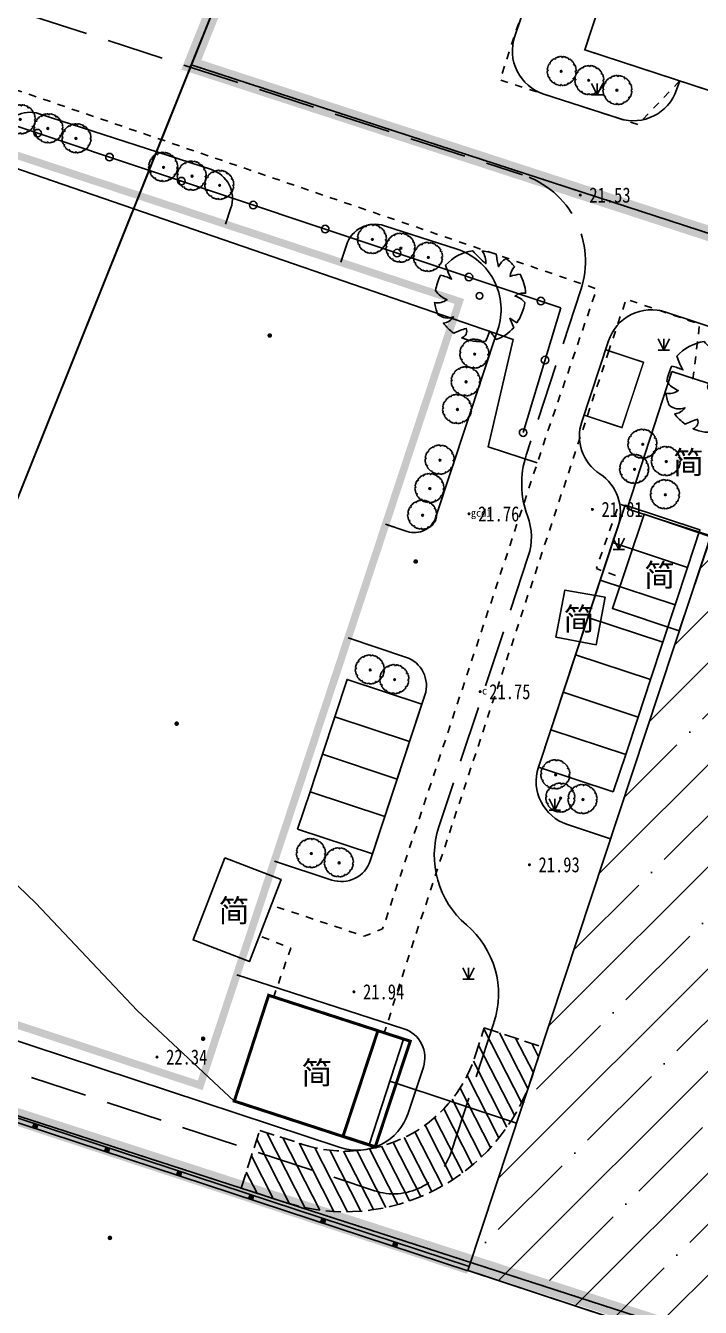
# Model space of a CAD drawing. Extents: x 423070 to 423610, y 3455986 to 3456411.
# Drawn here: x 423381.7 to 423426.2, y 3456156.4 to 3456241 of the extents above; entities that cross this region are included whole.
import ezdxf
from ezdxf.enums import TextEntityAlignment as Align

# ---------------------------------------------------------------- set-up
doc = ezdxf.new("R2010")
doc.units = 0
doc.header["$LTSCALE"] = 0.5
doc.header["$PDSIZE"] = 0.2
for name, pattern in [('ACAD_ISO10W100', [18, 12, -3, 0, -3]), ('DASH', [0.35, 0.25, -0.1]), ('X6', [2, 1, -1])]:
    doc.linetypes.add(name, pattern=pattern)
doc.layers.get('0').update_dxf_attribs({"linetype": 'CONTINUOUS'})
for name, color, linetype in [('0 - 新建建筑', 7, 'CONTINUOUS'), ('0 - 绿化2', 74, 'CONTINUOUS'), ('0 - 规划--用地红线', 6, 'CONTINUOUS'), ('0 - 转弯半径', 2, 'CONTINUOUS'), ('AXIS_外部', 171, 'CONTINUOUS'), ('DLSS', 4, 'CONTINUOUS'), ('GCD', 1, 'CONTINUOUS'), ('GIS_LX', 7, 'CONTINUOUS'), ('JMD', 6, 'CONTINUOUS'), ('LV', 3, 'CONTINUOUS'), ('PKNG-TSRP', 83, 'CONTINUOUS'), ('TREE', 3, 'CONTINUOUS'), ('ZBTZ', 3, 'CONTINUOUS'), ('ZDH', 1, 'CONTINUOUS'), ('围墙线', 32, 'CONTINUOUS')]:
    doc.layers.add(name, color=color, linetype=linetype)
doc.layers.add('ASSIST', color=7, linetype='CONTINUOUS', plot=False)
doc.styles.get("Standard").update_dxf_attribs({"font": 'rs.shx', "bigfont": 'hztxt.shx'})
doc.styles.add('宋体', font='')
doc.styles.add('正等线体', font='simhei.ttf')
doc.styles.get('宋体').set_extended_font_data('SimSun')
doc.linetypes.add('1161', pattern='A,0,[149,AAA.SHX,S=0.15,R=0,X=0,Y=0],-1.6', length=1.6)
doc.linetypes.add('FENCELINE2', pattern='A,0.25,-0.1,[132,ltypeshp.shx,S=0.1,R=0,X=-0.1,Y=0],-0.1,1', length=1.45)

# ---------------------------------------------------------------- blocks, each defined once
blk = doc.blocks.new('GC200')
at = {"linetype": 'Continuous', "const_width": 0.2, "flags": 128}
blk.add_lwpolyline([(-0.1, 0, 1), (0.1, 0, 1)], format="xyb", close=True, dxfattribs=at)
blk = doc.blocks.new('gc124')
at = {"color": 250}
for p, q in [((-0.75, 1.5), (0, 0)), ((-0.75, 0), (0.75, 0)), ((0, 0), (0, 1.5)), ((0, 0), (0.75, 1.5))]:
    blk.add_line(p, q, dxfattribs=at)
blk = doc.blocks.new('gc164')
at = {"color": 250, "const_width": 0.3}
blk.add_lwpolyline([(-0.15, 0, 1), (0.15, 0, 1)], format="xyb", close=True, dxfattribs=at)
blk = doc.blocks.new('DX QQ')
at = {"color": 250}
for p, q in [((423382.2774157359, 3456168.545874939), (423382.1992783831, 3456168.308399563)), ((423382.1992783831, 3456168.308399563), (423382.4367537589, 3456168.23026221)), ((423382.5148911117, 3456168.467737586), (423382.2774157359, 3456168.545874939)), ((423382.4367537589, 3456168.23026221), (423382.5148911117, 3456168.467737586)), ((423387.026923251, 3456166.983127882), (423386.9487858982, 3456166.745652506)), ((423386.9487858982, 3456166.745652506), (423387.186261274, 3456166.667515153)), ((423387.2643986268, 3456166.904990529), (423387.026923251, 3456166.983127882)), ((423387.186261274, 3456166.667515153), (423387.2643986268, 3456166.904990529)), ((423391.7764307661, 3456165.420380825), (423391.6982934133, 3456165.182905449)), ((423391.6982934133, 3456165.182905449), (423391.935768789, 3456165.104768096)), ((423392.0139061419, 3456165.342243472), (423391.7764307661, 3456165.420380825)), ((423391.935768789, 3456165.104768096), (423392.0139061419, 3456165.342243472)), ((423396.5259382812, 3456163.857633768), (423396.4478009284, 3456163.620158392)), ((423396.763413657, 3456163.779496415), (423396.5259382812, 3456163.857633768)), ((423396.6852763041, 3456163.542021039), (423396.763413657, 3456163.779496415)), ((423396.4478009284, 3456163.620158392), (423396.6852763041, 3456163.542021039)), ((423401.2754457963, 3456162.294886711), (423401.1973084435, 3456162.057411335)), ((423401.5129211721, 3456162.216749358), (423401.2754457963, 3456162.294886711)), ((423401.4347838192, 3456161.979273982), (423401.5129211721, 3456162.216749358)), ((423401.1973084435, 3456162.057411335), (423401.4347838192, 3456161.979273982)), ((423406.0249533114, 3456160.732139654), (423405.9468159585, 3456160.494664278)), ((423405.9468159585, 3456160.494664278), (423406.1842913343, 3456160.416526925)), ((423406.2624286871, 3456160.654002301), (423406.0249533114, 3456160.732139654)), ((423406.1842913343, 3456160.416526925), (423406.2624286871, 3456160.654002301))]:
    blk.add_line(p, q, dxfattribs=at)
at = {"color": 250, "linetype": 'Continuous', "flags": 128}
blk.add_lwpolyline([(423396.546314216, 3456248.126778239), (423268.5258705572, 3456291.167449122), (423238.8494922072, 3456216.692342758), (423366.7200000008, 3456173.743884472), (423512.75, 3456126.452884479), (423525.7299999967, 3456165.742884479), (423517.7700000033, 3456186.892884479), (423510.4299999989, 3456189.392884478), (423509.6099999993, 3456190.144884479), (423509.539999999, 3456191.252884477), (423514.2400000023, 3456198.78388448), (423392.6499999989, 3456238.40988448)], close=True, dxfattribs=at)
at = {"color": 250, "linetype": 'Continuous'}
for centre, major_axis, ratio, start_param, end_param in [((423382.511207252, 3456233.901184162), (-0.1767766953947821, 0.1767766953947821), 0.9999999986180679, 0.463235836844591, 6.746421144024177), ((423387.2539722699, 3456232.318092255), (-0.1767766953947821, 0.1767766953947821), 0.9999999986180679, 0.463235836844591, 6.746421144024177), ((423391.9967372877, 3456230.735000349), (-0.1767766953947821, 0.1767766953947821), 0.9999999986180679, 0.463235836844591, 6.746421144024177), ((423396.7395023056, 3456229.151908441), (-0.1767766953947821, 0.1767766953947821), 0.9999999986180679, 0.463235836844591, 6.746421144024177), ((423401.4822673234, 3456227.568816535), (-0.1767766953947821, 0.1767766953947821), 0.9999999986180679, 0.463235836844591, 6.746421144024177), ((423406.2250323413, 3456225.985724628), (-0.1767766953947821, 0.1767766953947821), 0.9999999986180679, 0.463235836844591, 6.746421144024177), ((423410.9677973591, 3456224.402632721), (-0.1767766953947821, 0.1767766953947821), 0.9999999986180679, 0.463235836844591, 6.746421144024177), ((423415.7105623769, 3456222.819540814), (-0.1767766953947821, 0.1767766953947821), 0.9999999986180679, 0.463235836844591, 6.746421144024177), ((423415.9857696121, 3456218.923504303), (-0.1767766953753493, 0.1767766953753493), 0.9999999998555187, -1.078586140384463, 5.204599166795123), ((423414.5407414802, 3456214.13686731), (-0.1767766953753493, 0.1767766953753493), 0.9999999998555187, -1.078586140384463, 5.204599166795123)]:
    blk.add_ellipse(centre, major_axis=major_axis, ratio=ratio, start_param=start_param, end_param=end_param, dxfattribs=at)
for points in [[(423382.3570847474, 3456168.388068574), (423382.2774157359, 3456168.545874939), (423382.1992783831, 3456168.308399563)], [(423382.3570847474, 3456168.388068574), (423382.1992783831, 3456168.308399563), (423382.4367537589, 3456168.23026221)], [(423382.3570847474, 3456168.388068574), (423382.5148911117, 3456168.467737586), (423382.2774157359, 3456168.545874939)], [(423382.3570847474, 3456168.388068574), (423382.4367537589, 3456168.23026221), (423382.5148911117, 3456168.467737586)], [(423387.1065922625, 3456166.825321517), (423387.026923251, 3456166.983127882), (423386.9487858982, 3456166.745652506)], [(423387.1065922625, 3456166.825321517), (423386.9487858982, 3456166.745652506), (423387.186261274, 3456166.667515153)], [(423387.1065922625, 3456166.825321517), (423387.2643986268, 3456166.904990529), (423387.026923251, 3456166.983127882)], [(423387.1065922625, 3456166.825321517), (423387.186261274, 3456166.667515153), (423387.2643986268, 3456166.904990529)], [(423391.8560997776, 3456165.26257446), (423391.7764307661, 3456165.420380825), (423391.6982934133, 3456165.182905449)], [(423391.8560997776, 3456165.26257446), (423391.6982934133, 3456165.182905449), (423391.935768789, 3456165.104768096)], [(423391.8560997776, 3456165.26257446), (423392.0139061419, 3456165.342243472), (423391.7764307661, 3456165.420380825)], [(423391.8560997776, 3456165.26257446), (423391.935768789, 3456165.104768096), (423392.0139061419, 3456165.342243472)], [(423396.6056072927, 3456163.699827403), (423396.5259382812, 3456163.857633768), (423396.4478009284, 3456163.620158392)], [(423396.6056072927, 3456163.699827403), (423396.763413657, 3456163.779496415), (423396.5259382812, 3456163.857633768)], [(423396.6056072927, 3456163.699827403), (423396.6852763041, 3456163.542021039), (423396.763413657, 3456163.779496415)], [(423396.6056072927, 3456163.699827403), (423396.4478009284, 3456163.620158392), (423396.6852763041, 3456163.542021039)], [(423401.3551148078, 3456162.137080347), (423401.2754457963, 3456162.294886711), (423401.1973084435, 3456162.057411335)], [(423401.3551148078, 3456162.137080347), (423401.1973084435, 3456162.057411335), (423401.4347838192, 3456161.979273982)], [(423401.3551148078, 3456162.137080347), (423401.5129211721, 3456162.216749358), (423401.2754457963, 3456162.294886711)], [(423401.3551148078, 3456162.137080347), (423401.4347838192, 3456161.979273982), (423401.5129211721, 3456162.216749358)], [(423406.1046223228, 3456160.57433329), (423406.0249533114, 3456160.732139654), (423405.9468159585, 3456160.494664278)], [(423406.1046223228, 3456160.57433329), (423405.9468159585, 3456160.494664278), (423406.1842913343, 3456160.416526925)], [(423406.1046223228, 3456160.57433329), (423406.2624286871, 3456160.654002301), (423406.0249533114, 3456160.732139654)], [(423406.1046223228, 3456160.57433329), (423406.1842913343, 3456160.416526925), (423406.2624286871, 3456160.654002301)]]:
    blk.add_solid(points, dxfattribs=at)
at = {"layer": 'ASSIST', "color": 250, "linetype": 'Continuous'}
for p, q in [((423417.029073181, 3456222.379433878), (423312.750018448, 3456257.186835674)), ((423414.5407414802, 3456214.13686731), (423417.029073181, 3456222.379433878))]:
    blk.add_line(p, q, dxfattribs=at)
at = {"layer": 'DLSS', "color": 250, "linetype": 'X6', "flags": 128}
for points in [[(423424.8659361367, 3456237.349912116), (423422.1210344218, 3456234.471682436), (423413.0086460795, 3456237.417771733), (423413.8410770309, 3456239.95139208), (423429.2102312779, 3456285.012137973)], [(423287.8116447955, 3456212.485615743), (423299.9675773379, 3456249.80601701), (423303.897044678, 3456261.86510086), (423379.475127716, 3456237.30839539), (423419.3937869261, 3456223.62472343), (423416.1105612509, 3456214.052599682), (423405.2742209284, 3456181.388890766), (423404.0578875773, 3456180.910489602), (423397.9229145201, 3456182.962674298)], [(423425.7472268935, 3456217.661960185), (423426.1831568115, 3456221.294891743), (423421.3380675413, 3456222.949656035), (423420.1970718902, 3456219.542813027)], [(423420.1970718902, 3456219.542813027), (423407.0332316012, 3456179.713513661), (423405.3780797829, 3456174.522013304)], [(423421.4562687506, 3456209.249053684), (423420.8683275483, 3456209.442964672), (423419.3713771481, 3456205.162462502), (423421.108901288, 3456204.53918711)], [(423398.0722305201, 3456176.852069187), (423399.208487904, 3456180.126575683), (423397.133582791, 3456180.932861071)]]:
    blk.add_lwpolyline(points, dxfattribs=at)
at = {"layer": 'GIS_LX', "color": 250}
for points in [[(423396.5463142159, 3456248.126778239), (423366.7199999988, 3456173.743884479), (423238.8494922072, 3456216.692342758), (423268.5258705571, 3456291.167449122)], [(423392.6499999985, 3456238.40988448), (423514.2400000021, 3456198.78388448), (423509.5399999991, 3456191.252884478), (423509.6099999994, 3456190.144884479), (423510.4299999997, 3456189.392884479), (423517.7700000033, 3456186.892884479), (423525.7299999967, 3456165.742884479), (423512.75, 3456126.452884479), (423366.7199999988, 3456173.743884479)]]:
    blk.add_lwpolyline(points, close=True, dxfattribs=at)
blk.add_lwpolyline([(423366.7199999988, 3456173.743884479), (423238.8494922072, 3456216.692342758), (423268.5258705571, 3456291.167449122), (423396.5463142159, 3456248.126778239), (423392.6499999987, 3456238.40988448)], dxfattribs=at)
at = {"layer": 'JMD', "color": 250, "linetype": 'Continuous'}
for p, q in [((423410.8928618668, 3456158.835667285), (423238.5591348369, 3456215.539235787)), ((423410.9807005868, 3456159.101532808), (423238.6466486721, 3456215.805208208))]:
    blk.add_line(p, q, dxfattribs=at)
at = {"layer": 'JMD', "color": 250, "linetype": 'Continuous', "flags": 128}
blk.add_lwpolyline([(423445.6416517468, 3456321.655354836), (423418.6013352512, 3456239.39997426), (423487.5288324599, 3456216.843764329), (423507.0000000001, 3456276.774559582)], dxfattribs=at)
for points in [[(423424.3561082847, 3456218.171786258), (423421.4127998791, 3456209.11530107), (423426.9155709782, 3456207.326930406), (423429.8588793838, 3456216.383415594)], [(423429.8894476711, 3456216.333513616), (423498.40313684, 3456193.697427951), (423479.4133150651, 3456136.220054622), (423410.8996258963, 3456158.856140286)], [(423422.5298318395, 3456208.752271761), (423420.4335242103, 3456202.536681923), (423424.8386986686, 3456201.050965995), (423426.9350062978, 3456207.266555833)], [(423419.953962791, 3456203.271538505), (423419.3606301566, 3456200.144511628), (423416.6999152364, 3456200.636238725), (423417.300452688, 3456203.753291712)], [(423394.8595512442, 3456186.080275616), (423392.7682247935, 3456180.663653811), (423396.4817111629, 3456179.229898133), (423398.5730376136, 3456184.646519938)], [(423395.4874215341, 3456170.026878363), (423404.3868067611, 3456167.141870742), (423406.6498224087, 3456174.122596848), (423397.7504371817, 3456177.00760447)]]:
    blk.add_lwpolyline(points, close=True, dxfattribs=at)
at = {"layer": 'ZBTZ', "color": 250, "linetype": '1161', "flags": 128}
for points in [[(423344.5912866854, 3456244.175847362), (423413.8935864517, 3456220.274833144), (423412.2272218073, 3456213.209403072), (423415.4754003593, 3456212.138050132)], [(423395.4874215341, 3456170.026878363), (423389.078995007, 3456176.001456805), (423382.3988333952, 3456183.091241577), (423377.0446437871, 3456188.215941463), (423372.6935209624, 3456184.439519684), (423372.1600769143, 3456178.873200963), (423375.9618227077, 3456176.056860803), (423377.8954689735, 3456171.930594528), (423378.7389654154, 3456169.710143614)], [(423405.7449128441, 3456171.331221619), (423414.1060715878, 3456168.561238009)]]:
    blk.add_lwpolyline(points, dxfattribs=at)
at = {"layer": 'ZDH', "color": 250, "linetype": 'Continuous'}
for p in [(423410.971, 3456208.779, 21.756), (423411.703, 3456197.045, 21.747)]:
    blk.add_point(p, dxfattribs=at)
at = {"layer": 'GCD', "color": 250, "linetype": 'Continuous'}
ref = blk.add_blockref('GC200', (423418.3098, 3456229.8174, 21.5271), dxfattribs=dict(at, xscale=0.5, yscale=0.5, zscale=0.5))
ref.add_attrib('height', '21.53', dxfattribs={"linetype": 'Continuous', "height": 1, "style": '正等线体', "width": 0.8}).set_placement((423418.9098, 3456229.8174, 21.5271), align=Align.MIDDLE_LEFT)
ref = blk.add_blockref('GC200', (423419.1081, 3456209.075, 21.8106), dxfattribs=dict(at, xscale=0.5, yscale=0.5, zscale=0.5))
ref.add_attrib('height', '21.81', dxfattribs={"linetype": 'Continuous', "height": 1, "style": '正等线体', "width": 0.8}).set_placement((423419.7081, 3456209.075, 21.8106), align=Align.MIDDLE_LEFT)
ref = blk.add_blockref('GC200', (423410.971, 3456208.779, 21.756), dxfattribs=dict(at, xscale=0.5, yscale=0.5, zscale=0.5))
ref.add_attrib('height', '21.76', dxfattribs={"linetype": 'Continuous', "height": 1, "style": '正等线体', "width": 0.8}).set_placement((423411.571, 3456208.779, 21.756), align=Align.MIDDLE_LEFT)
ref = blk.add_blockref('GC200', (423411.703, 3456197.045, 21.747), dxfattribs=dict(at, xscale=0.5, yscale=0.5, zscale=0.5))
ref.add_attrib('height', '21.75', dxfattribs={"linetype": 'Continuous', "height": 1, "style": '正等线体', "width": 0.8}).set_placement((423412.303, 3456197.045, 21.747), align=Align.MIDDLE_LEFT)
ref = blk.add_blockref('GC200', (423414.9553, 3456185.6242, 21.9282), dxfattribs=dict(at, xscale=0.5, yscale=0.5, zscale=0.5))
ref.add_attrib('height', '21.93', dxfattribs={"linetype": 'Continuous', "height": 1, "style": '正等线体', "width": 0.8}).set_placement((423415.5553, 3456185.6242, 21.9282), align=Align.MIDDLE_LEFT)
ref = blk.add_blockref('GC200', (423403.3798, 3456177.2389, 21.9392), dxfattribs=dict(at, xscale=0.5, yscale=0.5, zscale=0.5))
ref.add_attrib('height', '21.94', dxfattribs={"linetype": 'Continuous', "height": 1, "style": '正等线体', "width": 0.8}).set_placement((423403.9798, 3456177.2389, 21.9392), align=Align.MIDDLE_LEFT)
ref = blk.add_blockref('GC200', (423390.3873, 3456172.9322, 22.3435), dxfattribs=dict(at, xscale=0.5, yscale=0.5, zscale=0.5))
ref.add_attrib('height', '22.34', dxfattribs={"linetype": 'Continuous', "height": 1, "style": '正等线体', "width": 0.8}).set_placement((423390.9873, 3456172.9322, 22.3435), align=Align.MIDDLE_LEFT)
at = {"layer": 'ZBTZ', "color": 250, "linetype": 'Continuous', "xscale": 0.5, "yscale": 0.5}
for name, p in [('gc124', (423419.4190070524, 3456236.427121599)), ('gc164', (423397.8240339779, 3456220.545538898)), ('gc124', (423423.8138542576, 3456219.57507061)), ('gc124', (423420.8450984248, 3456206.416521231)), ('gc164', (423407.4524095325, 3456205.633180614)), ('gc164', (423391.6859435417, 3456194.929955794)), ('gc124', (423416.6305406961, 3456189.213721904)), ('gc124', (423410.9405751264, 3456178.076309836)), ('gc164', (423393.4290002403, 3456174.142989664)), ('gc164', (423387.2812489758, 3456160.997925161))]:
    blk.add_blockref(name, p, dxfattribs=at)
at = {"layer": 'JMD', "color": 250, "linetype": 'Continuous', "style": '宋体'}
for p in [(423425.4479507249, 3456212.203616949), (423423.5422532432, 3456204.765229178), (423418.2274278186, 3456201.874539135), (423395.4695260737, 3456182.623537852), (423400.9337135, 3456171.923304487)]:
    blk.add_text('简', height=1.5, dxfattribs=at).set_placement(p, align=Align.MIDDLE)
at = {"layer": 'ZDH', "color": 250, "linetype": 'Continuous', "style": '宋体'}
for s, p in [('gcd1', (423411.096, 3456208.5915, 21.756)), ('c', (423411.828, 3456196.8575, 21.747))]:
    blk.add_text(s, height=0.5, dxfattribs=at).set_placement(p)
blk = doc.blocks.new('$plan$00003853')
at = {"layer": '0 - 绿化2'}
blk.add_lwpolyline([(226.702024838014, 1019.929047979131, -0.06477872806184322), (481.9213577058108, 928.49398906852, -0.140501785630193), (395.9463747896079, 691.4225548707691, 0.02269336073302618), (674.7338567727711, 782.2200865018167, -0.0794516830644617), (887.2319761298713, 533.3749336047986, 0.1678905001480243), (592.4606173204083, 467.5217577061412, 0.02731515902255442), (999.247784630541, 344.8278427665791, -0.1722772323829249), (997.7712356857082, -362.2282587137961, -0.06672290151719466), (653.8713170764386, -388.5695290773583, -0.06230469728606661), (849.4390668381529, -571.8180826352327, -0.09134196108093114), (592.4606173186912, -836.3711252322755, -0.143438838506674), (285.407118541887, -704.66477341891, 0.2132934488043415), (365.6011847962509, -985.6264894858832, -0.06819103157474234), (88.8928793608502, -1047.101288133352, -0.2787536097679434), (-132.1856398320233, -757.3473136537141, 0.2212102108208227), (-146.452026830113, -1029.117566577021, -0.081068476775556), (-463.8034184522694, -928.5655715028843, 0.03482182118262872), (-500.6498383060389, -625.6409623232976, 0.4317680255896217), (-644.1186627832649, -818.2870462613791, -0.134445018065226), (-967.3711564288533, -375.3988938903203, -0.05482891815683604), (-807.7033370712015, -177.8393661719965, 0.03532300108860412), (-1050.864620765031, -141.1465369584257, -0.1158471980240617), (-1000.585277166188, 341.9991218972136), (-767.2246181044611, 368.3403922587604), (-931.4193693945126, 456.6892589966083, -0.1207895354478838), (-611.189097863331, 836.2995427680144, -0.1929538012879852), (-377.8284389221226, 704.5931905146863, 0.2486703648576644), (-432.1389315212728, 953.0957470639842, -0.109754010164047), (15.2000396316289, 1047.029705671819, -0.04556295219914658), (76.61074023108813, 823.1289081706054, 0.1661264407836189)], format="xyb", close=True, dxfattribs=at)
blk.add_circle((13.29732688126387, -7.221936744826962), 75.6187625139059, dxfattribs=at)
blk = doc.blocks.new('BRANCHD', base_point=(0.5, 0.5))
for p, q in [((0.9505596254410227, 0.743297436128509), (0.9314632446002771, 0.7538736432298557)), ((0.9620405252218217, 0.6940026134366691), (0.9505596254410227, 0.743297436128509)), ((0.9742183128197739, 0.6874965599933831), (0.9620405252218217, 0.6940026134366691)), ((0.9697365129869726, 0.5872572432749065), (0.9936420849502089, 0.5940171824764761)), ((0.9697365129869726, 0.5708106159599874), (0.9697365129869726, 0.5872572432749065)), ((1.008048233500921, 0.5502635966295678), (0.9697365129869726, 0.5708106159599874)), ((0.9865236434099081, 0.6682046705638996), (0.9742183128197739, 0.6874965599933831)), ((0.9820690817241038, 0.647302361335638), (0.9865236434099081, 0.6682046705638996)), ((0.9972671223133035, 0.6196268809602271), (0.9820690817241038, 0.647302361335638)), ((0.9936420849502089, 0.5940171824764761), (0.9972671223133035, 0.6196268809602271)), ((0.9984505427080577, 0.5038736432298557), (1.008135802567131, 0.5200449615237905)), ((1.008135802567131, 0.5200449615237905), (1.008048233500921, 0.5502635966295678))]:
    blk.add_line(p, q)
blk = doc.blocks.new('M_F16')
at = {"xscale": 1016, "yscale": 1016, "zscale": 1016}
for rotation in [90, 59.99999999999999, 30, 150, 180, 120, 330.0000000000001, 210, 240, 270, 300.0000000000001]:
    blk.add_blockref('BRANCHD', (3.124359207393354, 9.368290181118937), dxfattribs=dict(at, rotation=rotation))
blk.add_blockref('BRANCHD', (3.124359207393354, 9.368290181118937), dxfattribs=at)
at = {"width": 0.8, "flags": 9}
for tag in ['YSIZE', 'XSIZE']:
    blk.add_attdef(tag, (0, 0), '', height=0.2, dxfattribs=at)
blk = doc.blocks.new('SHU1')
at = {"layer": 'LV'}
for radius in [137.0803697446858, 92.08036974468578]:
    blk.add_circle((214.3473108799662, 644.2428697632859), radius, dxfattribs=at)
at = {"layer": 'LV', "xscale": 4.5, "yscale": 4.5, "zscale": 4.5}
blk.add_blockref('M_F16', (267.2648280521389, 678.3204370527528), dxfattribs=at)
blk = doc.blocks.new('2')
at = {"layer": '0 - 转弯半径', "linetype": 'DASH', "ltscale": 5}
h = blk.add_hatch(dxfattribs=at)
h.set_pattern_fill('ANSI31', color=10, scale=0.5, angle=-7.63333123551244e-14, style=0)
h.set_pattern_definition([(315.5944152753889, (-15.52353204181054, 329.2513890968985), (-0.5554130514071853, -0.5670585550245747), [])])
edge = h.paths.add_edge_path()
edge.add_line((-60.15543511789292, 432.4139152166899), (-57.15559656219557, 432.4450381693896))
edge.add_line((-57.15559656219557, 432.4450381717179), (-57.11409929208457, 428.4452534301672))
edge.add_line((-57.11409929161891, 428.4452534290613), (-60.11393784824759, 428.4141304763616))
edge.add_arc((-60.0205689901486, 419.4146148084474), 9.000000000147832, -269.4055847242549, -179.405584727227)
edge.add_line((-69.02008465770268, 419.3212459498245), (-68.9993350775876, 417.321262467296))
edge.add_line((-68.99933507712558, 417.321262467718), (-72.99912076350302, 417.2798563093602))
edge.add_line((-72.99912076396868, 417.2798563094111), (-73.019869399257, 419.2797486806521))
edge.add_arc((-60.0205689901486, 419.4146148089203), 12.9999999999629, -269.40558472768726, -179.40558472768726, ccw=False)
at = {"layer": '0 - 转弯半径', "color": 10, "linetype": 'DASH', "ltscale": 8}
blk.add_lwpolyline([(-60.15543511789292, 432.4139152166899), (-57.15559656219557, 432.4450381717179), (-57.11409929161891, 428.4452534290613), (-60.11393784778193, 428.4141304754303, 0.4142135623601105), (-69.02008465770268, 419.3212459498245), (-68.99933507712558, 417.321262467718), (-72.99912076396868, 417.2798563094111), (-73.019869399257, 419.2797486804775, -0.4142135623739207)], format="xyb", close=True, dxfattribs=at)

msp = doc.modelspace()

# ---------------------------------------------------------------- hatches: boundary and pattern name
at = {"linetype": 'Continuous'}
h = msp.add_hatch(dxfattribs=at)
h.set_pattern_fill('ANSI35', color=1, scale=1.5, style=0)
h.set_pattern_definition([(45, (3.492459654808044e-10, 534.8544261157513), (-3.367596045400932, 3.367596045400933), []), (45, (3.367597500327975, 534.8544261157513), (-3.367596045400932, 3.367596045400933), [5.953125, -1.190625, 0, -1.190625])])
h.paths.add_polyline_path([(423429.8894476715, 3456216.333513616), (423498.4031368403, 3456193.697427951), (423479.4133150655, 3456136.220054622), (423410.8996258967, 3456158.856140286)])
h.paths.add_polyline_path([(423498.4031368403, 3456193.697427951), (423517.2021364665, 3456187.486468199), (423501.9916692149, 3456141.448242294), (423493.6274028689, 3456144.211693683), (423489.8480483462, 3456132.772546258), (423479.4133150656, 3456136.220054622)])

# ---------------------------------------------------------------- linework, layer by layer
at = {"color": 1, "linetype": 'Continuous', "flags": 128}
msp.add_lwpolyline([(423396.5463142163, 3456248.12677824), (423268.5258705575, 3456291.167449122), (423238.8494922075, 3456216.692342758), (423366.7200000011, 3456173.743884472), (423512.7500000003, 3456126.45288448), (423525.729999997, 3456165.742884479), (423517.7700000036, 3456186.892884479), (423510.4299999992, 3456189.392884478), (423509.6099999996, 3456190.144884479), (423509.5399999993, 3456191.252884478), (423514.2400000026, 3456198.78388448), (423392.6499999992, 3456238.409884481)], close=True, dxfattribs=at)
at = {"linetype": 'Continuous', "ltscale": 2, "const_width": 0.5}
msp.add_lwpolyline([(423364.2966740276, 3456238.004564483), (423410.3293559363, 3456222.7959289), (423393.2384634738, 3456171.066132894), (423347.2057815651, 3456186.274768477)], close=True, dxfattribs=at)
at = {"layer": '0 - 新建建筑', "const_width": 0.1}
msp.add_lwpolyline([(423445.6416517471, 3456321.655354836), (423418.6013352515, 3456239.39997426), (423487.528521125, 3456216.843866212), (423507.0000000004, 3456276.774559582)], dxfattribs=at)
at = {"layer": '0 - 新建建筑'}
for points, const_width in [([(423419.9764691417, 3456219.608640586), (423422.4831993447, 3456218.780447558), (423421.058958306, 3456214.469631224), (423418.5522281029, 3456215.297824251)], 0.1), ([(423429.8894476715, 3456216.333513616), (423498.4031368403, 3456193.697427951), (423479.4133150655, 3456136.220054622), (423410.8996258967, 3456158.856140286)], 0.1), ([(423404.9605173788, 3456174.66918975), (423407.0929619498, 3456173.978939627), (423404.7892070695, 3456167.010312508), (423402.6584203164, 3456167.70132592)], 0.2)]:
    msp.add_lwpolyline(points, close=True, dxfattribs=dict(at, const_width=const_width))
at = {"layer": '0 - 新建建筑', "linetype": 'DASH', "ltscale": 10, "const_width": 0.2}
msp.add_lwpolyline([(423397.750437182, 3456177.00760447), (423395.4874215344, 3456170.026878363), (423404.7852129297, 3456166.998230636), (423407.0929619498, 3456173.978939627)], close=True, dxfattribs=at)
at = {"layer": '0 - 规划--用地红线', "color": 1, "linetype": 'ACAD_ISO10W100', "ltscale": 2, "const_width": 1}
msp.add_lwpolyline([(423396.5463142163, 3456248.126778239), (423268.5258705575, 3456291.167449122), (423238.8494922075, 3456216.692342758), (423366.7200000011, 3456173.743884472), (423512.7500000003, 3456126.452884479), (423525.7299999971, 3456165.742884479), (423517.7700000036, 3456186.892884479), (423510.4299999992, 3456189.392884478), (423509.6099999997, 3456190.144884479), (423509.5399999993, 3456191.252884477), (423514.2400000027, 3456198.78388448), (423392.6499999993, 3456238.40988448)], close=True, dxfattribs=at)
at = {"layer": '0 - 规划--用地红线', "color": 1, "linetype": 'ACAD_ISO10W100', "ltscale": 0.0005}
msp.add_lwpolyline([(423396.5463142163, 3456248.126778239), (423268.5258705575, 3456291.167449122), (423238.8494922075, 3456216.692342758), (423366.7200000011, 3456173.743884472), (423512.7500000003, 3456126.452884479), (423525.7299999971, 3456165.742884479), (423517.7700000036, 3456186.892884479), (423510.4299999992, 3456189.392884478), (423509.6099999997, 3456190.144884479), (423509.5399999993, 3456191.252884477), (423514.2400000027, 3456198.78388448), (423392.6499999993, 3456238.40988448)], close=True, dxfattribs=at)
at = {"layer": 'AXIS_外部'}
for p, q in [((423429.2102312782, 3456285.012137973), (423413.9904077302, 3456240.301830483)), ((423424.8704509381, 3456237.36317496), (423424.6631257935, 3456236.754129071)), ((423415.9074877605, 3456236.480558993), (423420.9002790006, 3456234.866359918)), ((423382.6135380963, 3456235.178514298), (423393.9813413082, 3456231.493401951)), ((423394.9091671123, 3456227.890570853), (423395.2636338598, 3456228.963451779)), ((423405.3967085497, 3456227.792870724), (423410.1868639112, 3456226.240041181)), ((423402.5053192424, 3456225.380895014), (423402.8809250365, 3456226.517758472)), ((423437.6882374908, 3456217.559521978), (423423.9577283991, 3456222.095914395)), ((423412.8746832444, 3456220.937000955), (423408.7891173604, 3456208.571029418)), ((423420.1680429108, 3456220.188485786), (423418.4079217409, 3456214.8610455)), ((423405.4699960925, 3456208.087879333), (423405.9447556001, 3456207.931024593)), ((423405.4699960915, 3456208.087879334), (423406.8942746161, 3456207.617315114)), ((423420.8062627125, 3456207.966992949), (423415.5527744983, 3456192.066016786)), ((423402.9916912013, 3456200.586679105), (423406.7897672665, 3456199.331841186)), ((423408.0613863393, 3456196.805384194), (423404.4537273209, 3456185.885915507)), ((423417.4602031074, 3456188.276331298), (423420.3087601564, 3456187.335202858)), ((423398.1291942634, 3456185.869134353), (423401.9272703287, 3456184.614296434)), ((423349.5506519387, 3456184.446887167), (423402.4674201077, 3456166.963833606)), ((423395.6511339953, 3456178.368674536), (423406.6752906726, 3456174.794857331)), ((423406.9518812689, 3456169.220957461), (423407.9575668102, 3456172.26491248))]:
    msp.add_line(p, q, dxfattribs=at)
at = {"layer": 'AXIS_外部', "linetype": 'DASH', "ltscale": 30}
for p, q in [((423307.252714738, 3456265.915695836), (423414.5063865616, 3456231.147163792)), ((423418.3532642165, 3456223.557313277), (423414.7463950306, 3456212.640235214)), ((423414.8834026555, 3456205.978311398), (423408.9825264179, 3456188.117855913)), ((423347.2141721423, 3456183.112501949), (423404.7360341474, 3456164.10798166)), ((423409.7889481321, 3456166.651219806), (423412.6141213852, 3456175.202302576))]:
    msp.add_line(p, q, dxfattribs=at)
at = {"layer": 'AXIS_外部'}
for centre, radius, start, end in [((423416.8303711418, 3456239.335079314), 3.000000000125716, 161.2009263742225, 252.0836716707247), ((423421.8231623819, 3456237.720880239), 3.000000000125716, 252.0836716707247, 341.2009263742225), ((423381.9967926154, 3456233.275983086), 1.999999999921123, 72.03880839637583, 161.7170761628842), ((423393.3645958274, 3456229.590870739), 1.999999999921123, 341.7170761628842, 72.03880839637583), ((423404.7799630688, 3456225.890339512), 1.999999999921123, 72.03880839637583, 161.7170761628842), ((423408.8941008633, 3456222.252136731), 4.192209227009911, 341.7170761628842, 72.03880839637583), ((423423.0165999595, 3456219.247357346), 3, 71.71707615654786, 161.7170761628842), ((423421.2564787898, 3456213.919917061), 3, 161.7170761628842, 236.6470140045016), ((423417.9577056637, 3456208.908121388), 3, 341.7170761628842, 56.64701400450161), ((423407.3648388361, 3456209.041593638), 1.5, 251.7170761502159, 341.7170761628842), ((423406.1623483068, 3456197.432803153), 1.999999999976393, 341.7170761628842, 71.71707615654786), ((423418.4013315471, 3456191.124888347), 3, 161.7170761628842, 251.717076153385), ((423402.5546892885, 3456186.513334466), 1.999999999976393, 251.717076153385, 341.7170761628842), ((423406.0585287778, 3456172.89233144), 1.999999999976393, 341.7170761628842, 72.03831407150324), ((423403.5810887612, 3456170.334626114), 3.55, 251.7170761565479, 341.7170761628842)]:
    msp.add_arc(centre, radius, start, end, dxfattribs=at)
at = {"layer": 'AXIS_外部', "linetype": 'DASH', "ltscale": 30}
for centre, radius, start, end in [((423412.656150119, 3456225.439570156), 6, 341.7170761628842, 72.03880839954654), ((423405.9908720669, 3456167.906057725), 4, 251.7170761565479, 341.7170761628842)]:
    msp.add_arc(centre, radius, start, end, dxfattribs=at)
at = {"layer": 'AXIS_外部', "linetype": 'Continuous', "ltscale": 30}
for centre, radius, start, end in [((423420.4435091281, 3456210.757978334), 6, 161.7170761628842, 200.6392558638153), ((423411.0853265904, 3456207.233149318), 4, 341.7170761628842, 20.63925586381531)]:
    msp.add_arc(centre, radius, start, end, dxfattribs=at)
at = {"layer": 'AXIS_外部', "linetype": 'Continuous'}
for centre, start, end in [((423414.6796405153, 3456186.235599034), 161.7170761628842, 229.6927633074883), ((423406.9170072877, 3456177.084559455), 341.7170761628842, 49.6927633100326)]:
    msp.add_arc(centre, 6, start, end, dxfattribs=at)
at = {"layer": 'JMD', "color": 250, "linetype": 'Continuous', "flags": 128}
for points in [[(423394.8595512446, 3456186.080275616), (423392.7682247939, 3456180.663653811), (423396.4817111632, 3456179.229898133), (423398.5730376139, 3456184.646519938)], [(423395.4874215344, 3456170.026878363), (423404.3868067615, 3456167.141870742), (423406.6498224091, 3456174.122596848), (423397.750437182, 3456177.00760447)]]:
    msp.add_lwpolyline(points, close=True, dxfattribs=at)
at = {"layer": 'PKNG-TSRP'}
for points in [[(423425.3841412691, 3456205.247224143), (423426.1997859185, 3456207.715973586), (423421.262287033, 3456209.347262882), (423420.4466423863, 3456206.878513439)], [(423424.5684966197, 3456202.778474701), (423425.3841412688, 3456205.247224143), (423420.4466423834, 3456206.87851344), (423419.6309977368, 3456204.409763996)], [(423423.7528519729, 3456200.309725258), (423424.5684966223, 3456202.778474701), (423419.6309977368, 3456204.409763996), (423418.8153530901, 3456201.941014554)], [(423422.9372073264, 3456197.840975814), (423423.7528519755, 3456200.309725257), (423418.8153530901, 3456201.941014553), (423417.9997084435, 3456199.47226511)], [(423422.1215626769, 3456195.372226373), (423422.9372073259, 3456197.840975815), (423417.9997084405, 3456199.472265112), (423417.184063794, 3456197.003515669)], [(423402.1136425583, 3456195.378918457), (423402.9292872049, 3456197.847667901), (423407.8667860905, 3456196.216378605), (423407.0511414417, 3456193.747629163)], [(423421.3059180299, 3456192.903476929), (423422.1215626789, 3456195.372226372), (423417.1840637935, 3456197.003515668), (423416.368419147, 3456194.534766225)], [(423401.2979979093, 3456192.910169015), (423402.1136425558, 3456195.378918458), (423407.0511414415, 3456193.747629163), (423406.2354967927, 3456191.278879721)], [(423420.4902733803, 3456190.434727488), (423421.3059180294, 3456192.90347693), (423416.368419144, 3456194.534766227), (423415.5527744974, 3456192.066016783)], [(423400.4823532604, 3456190.441419573), (423401.297997907, 3456192.910169016), (423406.2354967927, 3456191.278879721), (423405.4198521438, 3456188.810130279)], [(423399.6667086114, 3456187.97267013), (423400.4823532579, 3456190.441419574), (423405.4198521436, 3456188.810130278), (423404.6042074948, 3456186.341380836)]]:
    msp.add_lwpolyline(points, close=True, dxfattribs=at)
at = {"layer": 'ZDH', "linetype": 'Continuous'}
msp.add_point((423411.7030000003, 3456197.045, 21.747), dxfattribs=at)
at = {"layer": '围墙线', "color": 41, "linetype": 'FENCELINE2', "ltscale": 10, "const_width": 0.5}
msp.add_lwpolyline([(423410.9025632342, 3456158.864057432), (423238.5176593372, 3456215.584464838), (423257.6386781698, 3456264.250964903)], dxfattribs=at)

# ---------------------------------------------------------------- block references
at = {"linetype": 'Continuous'}
msp.add_blockref('DX QQ', (0, 0), dxfattribs=at)
at = {"layer": '0 - 绿化2', "xscale": 0.002879999999999999, "yscale": -0.00288, "zscale": 0.00288, "rotation": 118.0922593969319}
for p in [(423411.6976071627, 3456223.138074502), (423426.9572238717, 3456217.141405513)]:
    msp.add_blockref('$plan$00003853', p, dxfattribs=at)
at = {"layer": '0 - 转弯半径', "rotation": 161.4438987981032}
msp.add_blockref('2', (423479.3654357694, 3456592.436794844), dxfattribs=at)
at = {"layer": 'GCD', "linetype": 'Continuous'}
ref = msp.add_blockref('GC200', (423418.3098000003, 3456229.817400001, 21.5271), dxfattribs=dict(at, xscale=0.5, yscale=0.5, zscale=0.5))
ref.add_attrib('height', '21.53', dxfattribs={"color": 250, "linetype": 'Continuous', "height": 1, "style": '正等线体', "width": 0.8}).set_placement((423418.9098000003, 3456229.817400001, 21.5271), align=Align.MIDDLE_LEFT)
at = {"layer": 'GCD', "color": 250, "linetype": 'Continuous'}
ref = msp.add_blockref('GC200', (423411.7030000003, 3456197.045, 21.747), dxfattribs=dict(at, xscale=0.5, yscale=0.5, zscale=0.5))
ref.add_attrib('height', '21.75', dxfattribs={"color": 250, "linetype": 'Continuous', "height": 1, "style": '正等线体', "width": 0.8}).set_placement((423412.3030000003, 3456197.045, 21.747), align=Align.MIDDLE_LEFT)
ref = msp.add_blockref('GC200', (423414.9553000003, 3456185.6242, 21.9282), dxfattribs=dict(at, xscale=0.5, yscale=0.5, zscale=0.5))
ref.add_attrib('height', '21.93', dxfattribs={"color": 250, "linetype": 'Continuous', "height": 1, "style": '正等线体', "width": 0.8}).set_placement((423415.5553000003, 3456185.6242, 21.9282), align=Align.MIDDLE_LEFT)
ref = msp.add_blockref('GC200', (423403.3798000003, 3456177.238900001, 21.9392), dxfattribs=dict(at, xscale=0.5, yscale=0.5, zscale=0.5))
ref.add_attrib('height', '21.94', dxfattribs={"color": 250, "linetype": 'Continuous', "height": 1, "style": '正等线体', "width": 0.8}).set_placement((423403.9798000003, 3456177.238900001, 21.9392), align=Align.MIDDLE_LEFT)
at = {"layer": 'TREE', "extrusion": (4.656131759467106e-15, -3.21018000818511e-15, -1), "xscale": 0.0004110838609215419, "yscale": 0.0004110836464220474, "zscale": -0.0004110837350400002, "rotation": 113.2171385479635}
for p in [(-423416.7690929181, 3456238.007426336, -9.123660206268205e-09), (-423418.589034043, 3456237.411766617, -9.123660206268203e-09), (-423420.4450754877, 3456236.755946243, -9.123660206268203e-09), (-423381.0851836268, 3456234.82740498), (-423382.9051247516, 3456234.231745261), (-423384.7611661963, 3456233.575924886)]:
    msp.add_blockref('SHU1', p, dxfattribs=at)
at = {"layer": 'TREE', "extrusion": (-5.652130679315251e-15, 1.955439347382399e-16, -1), "xscale": -0.0004110838609215419, "yscale": 0.0004110836464220474, "zscale": -0.0004110837350400002, "rotation": 283.3487091395381}
for p in [(-423391.058498964, 3456231.495363093), (-423392.9399233454, 3456230.91637043), (-423394.7565124515, 3456230.310565), (-423404.8279201093, 3456226.738056269), (-423406.7093444907, 3456226.159063607), (-423408.5259335968, 3456225.553258176), (-423411.5854439628, 3456219.171452586), (-423411.0155710782, 3456217.344473758), (-423410.4457001067, 3456215.51749493), (-423422.6686869985, 3456213.221815766), (-423409.2963718674, 3456212.175465047), (-423422.1305128503, 3456211.566988545), (-423424.221112662, 3456212.08412143), (-423408.6248599293, 3456210.298049107), (-423424.1590158809, 3456209.891474615), (-423408.1459985864, 3456208.539315136), (-423404.6925724709, 3456198.331144), (-423406.304466159, 3456197.689269622), (-423416.9262261833, 3456191.408887881), (-423417.2558898802, 3456189.871671927), (-423418.7238131111, 3456189.77962195), (-423400.8033022616, 3456186.213838844), (-423402.6427237595, 3456185.601129896)]:
    msp.add_blockref('SHU1', p, dxfattribs=at)

# ---------------------------------------------------------------- texts
at = {"layer": 'ZDH', "linetype": 'Continuous', "style": '宋体'}
msp.add_text('c', height=0.5, dxfattribs=at).set_placement((423411.8280000003, 3456196.8575, 21.747))

doc.saveas('drawing.dxf')
